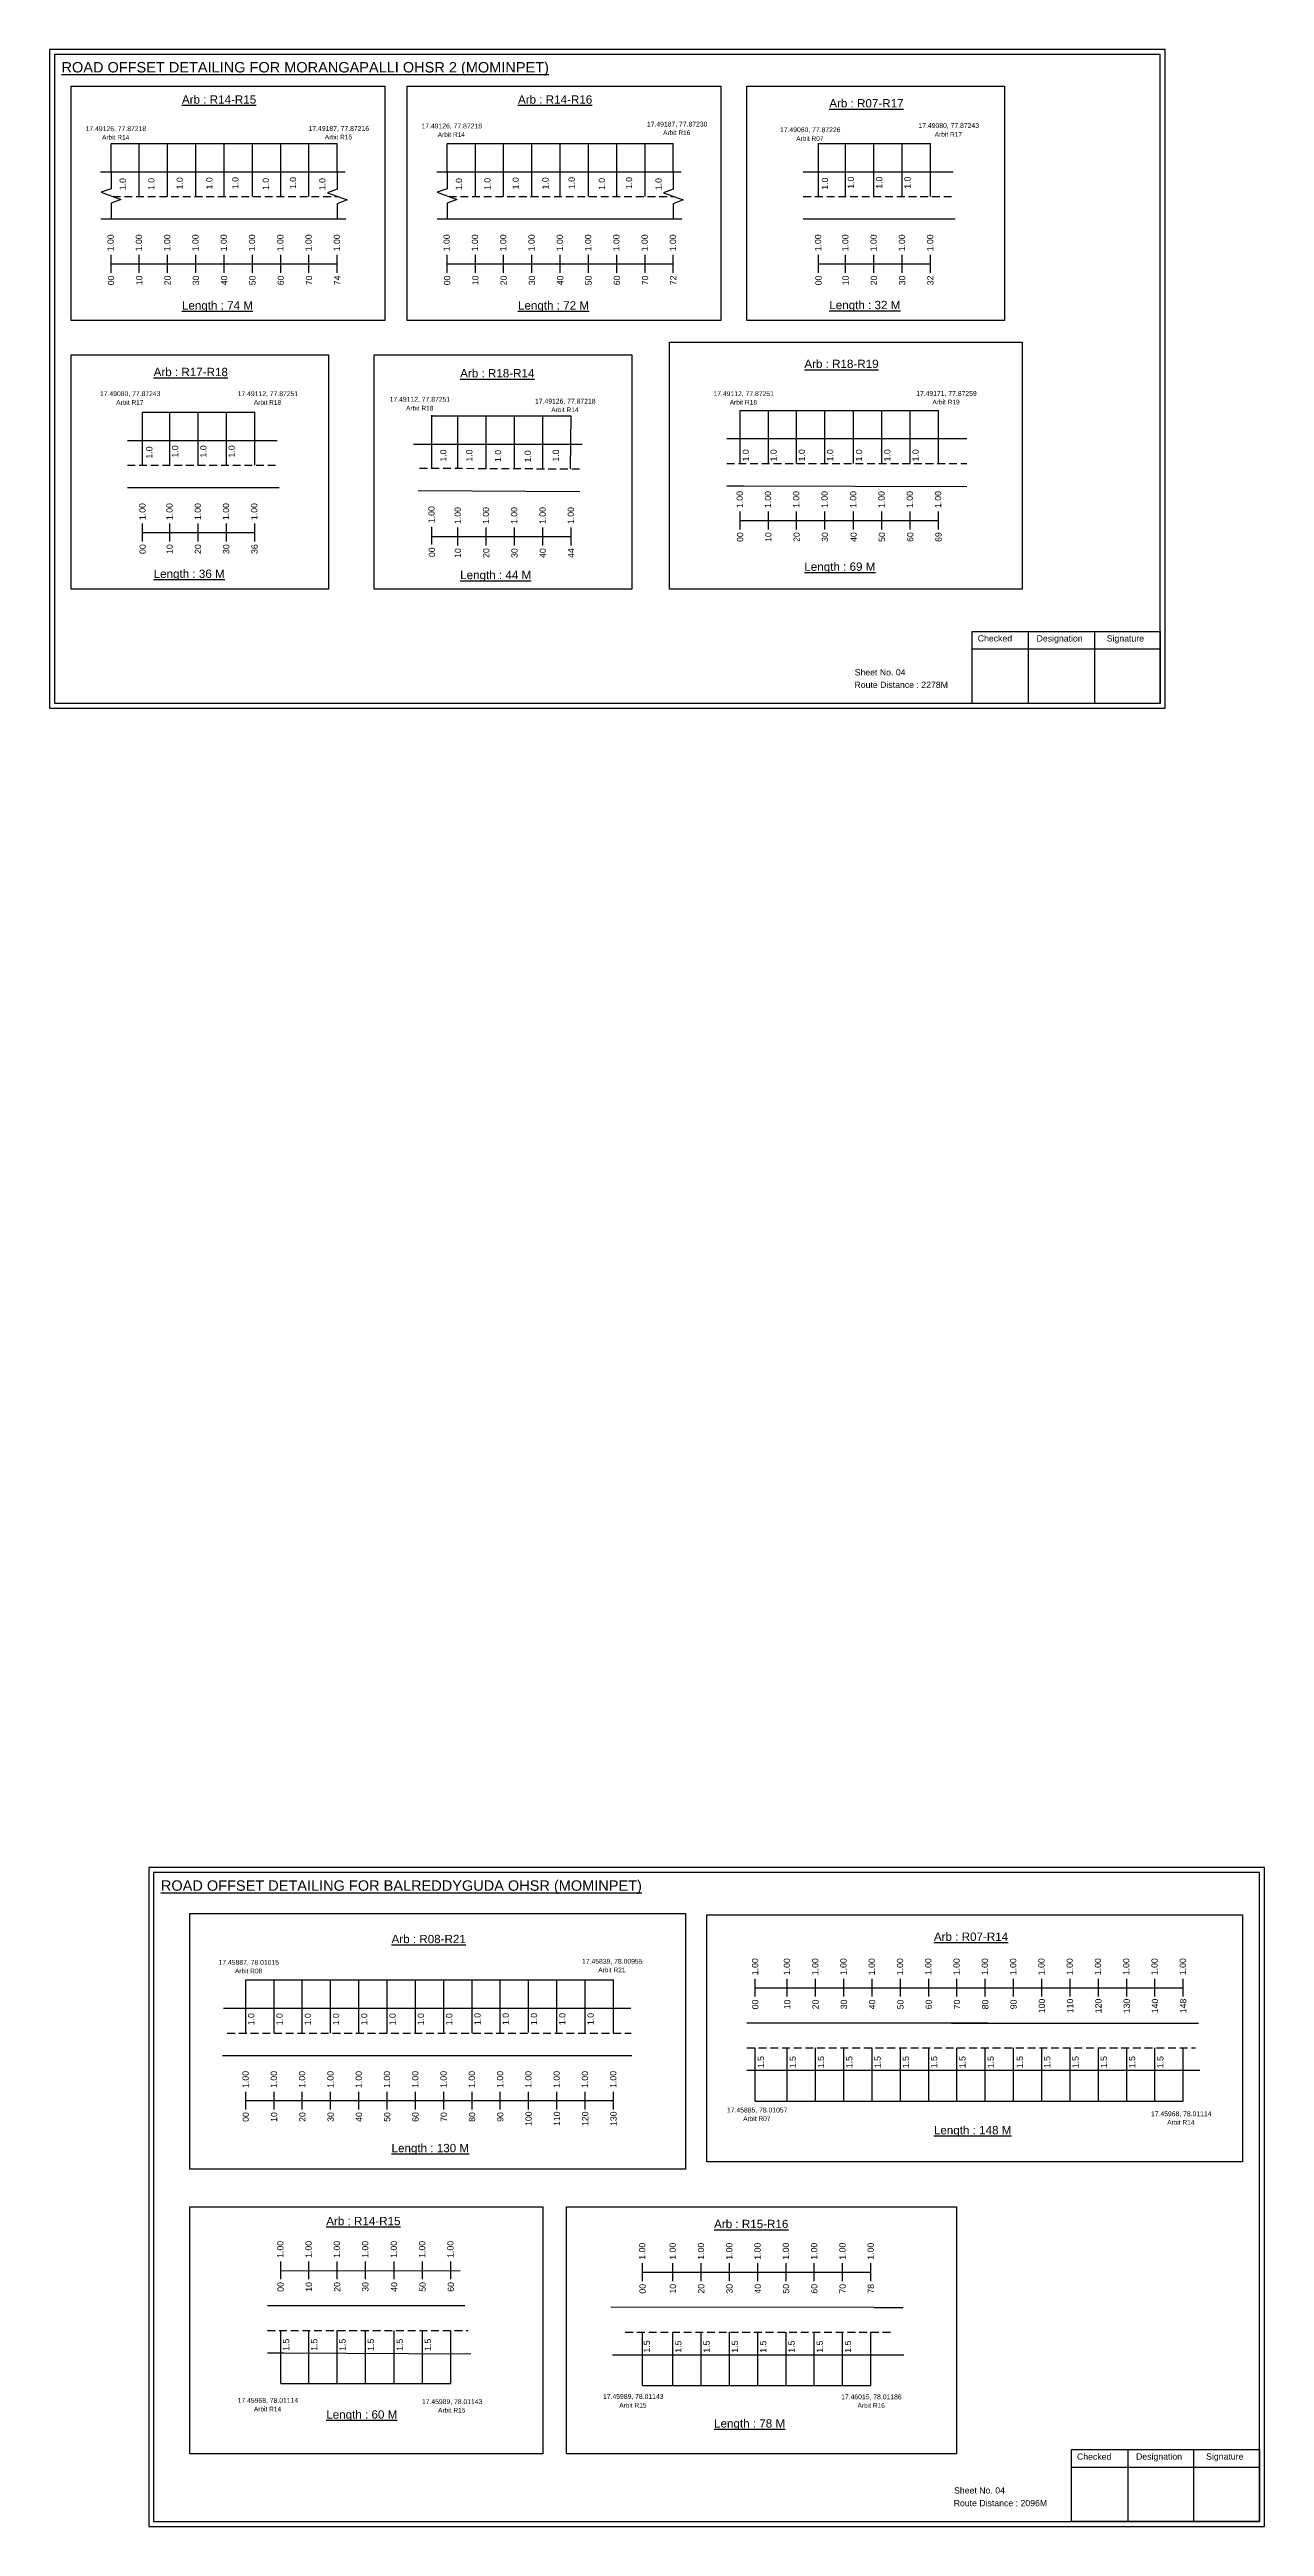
# Model space of a CAD drawing. Header units: inches. Extents: x -117 to 51867, y -12715 to 3423.
# Drawn here: x 38946 to 39530, y -3355 to -2164 of the extents above; entities that cross this region are included whole.
import ezdxf

# ---------------------------------------------------------------- set-up
doc = ezdxf.new("R2010")
doc.units = ezdxf.units.IN
doc.header["$MEASUREMENT"] = 0
doc.linetypes.add('DASHED2', pattern=[0.375, 0.25, -0.125])
for name, color, linetype in [('PDF_Geometry', 7, 'Continuous'), ('PDF_Text', 5, 'Continuous'), ('pipe', 5, 'Continuous')]:
    doc.layers.add(name, color=color, linetype=linetype)
doc.styles.add('PDF Arial', font='arial.ttf')
doc.styles.get("Standard").update_dxf_attribs({"font": 'arial.ttf'})

msp = doc.modelspace()

# ---------------------------------------------------------------- linework, layer by layer
at = {"color": 5}
for p, q in [((38975.6, -2209.3), (39084.4, -2209.3)), ((39137.2, -2209.3), (39246, -2209.3)), ((39315.8, -2209.3), (39369.6, -2209.3)), ((38990.8, -2338.5), (39044.7, -2338.5)), ((39129.9, -2340.3), (39196.8, -2340.3)), ((39278.1, -2337.7), (39373.5, -2337.7)), ((39040.4, -3092.3), (39217.2, -3092.3)), ((39285.4, -3150.5), (39491.2, -3150.5)), ((39057.2, -3286.3), (39139, -3286.3)), ((39231.2, -3287.2), (39341, -3287.2))]:
    msp.add_line(p, q, dxfattribs=at)
for p, q in [((38975.6, -2222.9), (38975.6, -2209.3)), ((38989.2, -2234.8), (38989.2, -2209.3)), ((39002.8, -2234.8), (39002.8, -2209.3)), ((39016.4, -2234.8), (39016.4, -2209.3)), ((39030, -2234.8), (39030, -2209.3)), ((39043.6, -2234.8), (39043.6, -2209.3)), ((39057.2, -2234.8), (39057.2, -2209.3)), ((39070.8, -2234.8), (39070.8, -2209.3)), ((39084.4, -2222.9), (39084.4, -2209.3)), ((39137.2, -2222.9), (39137.2, -2209.3)), ((39150.8, -2234.8), (39150.8, -2209.3)), ((39164.4, -2234.8), (39164.4, -2209.3)), ((39178, -2234.8), (39178, -2209.3)), ((39191.6, -2234.8), (39191.6, -2209.3)), ((39205.2, -2234.8), (39205.2, -2209.3)), ((39218.8, -2234.8), (39218.8, -2209.3)), ((39232.4, -2234.8), (39232.4, -2209.3)), ((39246, -2222.9), (39246, -2209.3)), ((39315.8, -2234.8), (39315.8, -2209.3)), ((39328.8, -2234.8), (39328.8, -2209.3)), ((39342.4, -2234.8), (39342.4, -2209.3)), ((39356, -2234.8), (39356, -2209.3)), ((39369.6, -2234.8), (39369.6, -2209.3)), ((38970.6, -2222.9), (39088.2, -2222.9)), ((39132.2, -2222.9), (39249.8, -2222.9)), ((39308.5, -2222.9), (39380.5, -2222.9)), ((38970.7, -2245.6), (39088.5, -2245.6)), ((39132.4, -2245.6), (39250.1, -2245.6)), ((39308.5, -2245.6), (39381.5, -2245.6)), ((38990.8, -2364), (38990.8, -2338.5)), ((39003.9, -2364), (39003.9, -2338.5)), ((39017.5, -2364), (39017.5, -2338.5)), ((39031.1, -2364), (39031.1, -2338.5)), ((39044.7, -2364), (39044.7, -2338.5)), ((39129.9, -2365.6), (39129.9, -2340)), ((39142.4, -2365.6), (39142.4, -2340.3)), ((39156, -2365.7), (39156, -2340.3)), ((39169.6, -2365.6), (39169.6, -2340.3)), ((39183.2, -2365.9), (39183.2, -2340.3)), ((39196.6, -2365.8), (39196.8, -2340.3)), ((39278.1, -2363.2), (39278.1, -2337.7)), ((39291.7, -2363.2), (39291.7, -2337.7)), ((39305.3, -2363.2), (39305.3, -2337.7)), ((39318.9, -2363.2), (39318.9, -2337.7)), ((39332.7, -2363.2), (39332.7, -2337.7)), ((39346.3, -2363.2), (39346.3, -2337.7)), ((39359.9, -2363.2), (39359.9, -2337.7)), ((39373.5, -2363.2), (39373.5, -2337.7)), ((38983.5, -2352.1), (39055.5, -2352.1)), ((39202.1, -2354), (39121.1, -2354)), ((39387.1, -2351.3), (39271.7, -2351.3)), ((38983.5, -2374.8), (39056.5, -2374.8)), ((39123.3, -2376.2), (39201.1, -2376.6)), ((39271.7, -2374), (39279.7, -2374)), ((39279.7, -2374), (39387.1, -2374.3)), ((39040.4, -3117.8), (39040.4, -3092.3)), ((39054, -3117.8), (39054, -3092.3)), ((39067.6, -3117.8), (39067.6, -3092.3)), ((39081.2, -3117.8), (39081.2, -3092.3)), ((39094.8, -3117.8), (39094.8, -3092.3)), ((39108.4, -3117.8), (39108.4, -3092.3)), ((39122, -3117.8), (39122, -3092.3)), ((39135.6, -3117.8), (39135.6, -3092.3)), ((39149.2, -3117.8), (39149.2, -3092.3)), ((39162.8, -3117.6), (39162.8, -3092.1)), ((39176.4, -3117.6), (39176.4, -3092.1)), ((39190, -3117.6), (39190, -3092.1)), ((39203.6, -3117.6), (39203.6, -3092.1)), ((39217.2, -3117.8), (39217.2, -3092.3)), ((39029.7, -3105.9), (39225.6, -3105.9)), ((39397.2, -3113.1), (39281.4, -3113.1)), ((39379.7, -3113.1), (39498.6, -3113.1)), ((39029.2, -3128.6), (39226, -3128.6)), ((39285.4, -3150.5), (39285.4, -3124.9)), ((39300.8, -3150.5), (39300.8, -3124.9)), ((39314.4, -3150.5), (39314.4, -3124.9)), ((39328, -3150.5), (39328, -3124.9)), ((39341.6, -3150.5), (39341.6, -3124.9)), ((39355.2, -3150.5), (39355.2, -3124.9)), ((39368.8, -3150.5), (39368.8, -3124.9)), ((39382.4, -3150.5), (39382.4, -3124.9)), ((39396, -3150.5), (39396, -3124.9)), ((39409.6, -3150.5), (39409.6, -3124.9)), ((39423.2, -3150.5), (39423.2, -3124.9)), ((39436.8, -3150.5), (39436.8, -3124.9)), ((39450.4, -3150.5), (39450.4, -3124.9)), ((39464, -3150.5), (39464, -3124.9)), ((39477.6, -3150.5), (39477.6, -3124.9)), ((39491.2, -3150.5), (39491.2, -3124.9)), ((39281.4, -3135.7), (39499.2, -3135.7)), ((39145.7, -3248.9), (39050.8, -3248.9)), ((39342.6, -3249.8), (39216, -3249.6)), ((39342.6, -3249.8), (39356.6, -3249.8)), ((39057.2, -3286.3), (39057.2, -3260.8)), ((39070.8, -3286.3), (39070.8, -3260.8)), ((39084.4, -3286.3), (39084.4, -3260.8)), ((39098, -3286.3), (39098, -3260.8)), ((39111.8, -3286.3), (39111.8, -3260.8)), ((39125.4, -3286.3), (39125.4, -3260.8)), ((39139, -3286.3), (39139, -3260.8)), ((39231.2, -3287.2), (39231.2, -3261.7)), ((39245.8, -3287.2), (39245.8, -3261.7)), ((39259.4, -3287.2), (39259.4, -3261.7)), ((39273, -3287.2), (39273, -3261.7)), ((39286.6, -3287.2), (39286.6, -3261.7)), ((39300.2, -3287.2), (39300.2, -3261.7)), ((39313.8, -3287.2), (39313.8, -3261.7)), ((39327.4, -3287.2), (39327.4, -3261.7)), ((39341, -3287.2), (39341, -3261.7)), ((39216.7, -3272.5), (39342.6, -3272.5)), ((39342.6, -3272.5), (39356.8, -3272.5))]:
    msp.add_line(p, q)
at = {"linetype": 'DASHED2', "ltscale": 15}
for p, q in [((38976.4, -2234.8), (39084.4, -2234.8)), ((39138, -2234.8), (39246, -2234.8)), ((39308.5, -2234.8), (39381, -2234.8)), ((38983.5, -2364), (39056, -2364)), ((39124, -2365.4), (39202.3, -2365.8)), ((39271.7, -2363.2), (39387.1, -2363.2)), ((39031.5, -3117.8), (39225.8, -3117.8)), ((39281.4, -3124.9), (39497.1, -3124.9)), ((39050.8, -3260.8), (39147.4, -3260.8)), ((39222.9, -3261.7), (39351.6, -3261.7))]:
    msp.add_line(p, q, dxfattribs=at)
at = {"color": 217, "true_color": 0x93278f}
for p, q in [((38975.6, -2271.5), (38975.6, -2262.9)), ((38975.6, -2267.2), (39084.4, -2267.2)), ((38989.2, -2271.5), (38989.2, -2262.9)), ((39002.8, -2271.5), (39002.8, -2262.9)), ((39016.4, -2271.5), (39016.4, -2262.9)), ((39030, -2271.5), (39030, -2262.9)), ((39043.6, -2271.5), (39043.6, -2262.9)), ((39057.2, -2271.5), (39057.2, -2262.9)), ((39070.8, -2271.5), (39070.8, -2262.9)), ((39084.4, -2271.5), (39084.4, -2262.9)), ((39137.2, -2271.5), (39137.2, -2262.9)), ((39137.2, -2267.2), (39246, -2267.2)), ((39150.8, -2271.5), (39150.8, -2262.9)), ((39164.4, -2271.5), (39164.4, -2262.9)), ((39178, -2271.5), (39178, -2262.9)), ((39191.6, -2271.5), (39191.6, -2262.9)), ((39205.2, -2271.5), (39205.2, -2262.9)), ((39218.8, -2271.5), (39218.8, -2262.9)), ((39232.4, -2271.5), (39232.4, -2262.9)), ((39246, -2271.5), (39246, -2262.9)), ((39315.8, -2271.5), (39315.8, -2262.9)), ((39315.8, -2267.2), (39369.6, -2267.2)), ((39328.8, -2271.5), (39328.8, -2262.9)), ((39342.4, -2271.5), (39342.4, -2262.9)), ((39356, -2271.5), (39356, -2262.9)), ((39369.6, -2271.5), (39369.6, -2262.9)), ((38990.8, -2400.7), (38990.8, -2392.1)), ((39003.9, -2400.7), (39003.9, -2392.1)), ((39017.5, -2400.7), (39017.5, -2392.1)), ((39031.1, -2400.7), (39031.1, -2392.1)), ((39044.7, -2400.7), (39044.7, -2392.1)), ((39129.9, -2402.2), (39129.9, -2393.6)), ((39278.1, -2394.9), (39278.1, -2386.3)), ((39278.1, -2390.6), (39373.5, -2390.6)), ((39291.7, -2394.9), (39291.7, -2386.3)), ((39305.3, -2394.9), (39305.3, -2386.3)), ((39318.9, -2394.9), (39318.9, -2386.3)), ((39332.7, -2394.9), (39332.7, -2386.3)), ((39346.3, -2394.9), (39346.3, -2386.3)), ((39359.9, -2394.9), (39359.9, -2386.3)), ((39373.5, -2394.9), (39373.5, -2386.3)), ((38990.8, -2396.4), (39044.7, -2396.4)), ((39129.9, -2398.3), (39196.8, -2398.3)), ((39142.4, -2402.6), (39142.4, -2394)), ((39156, -2402.6), (39156, -2394)), ((39169.6, -2402.6), (39169.6, -2394)), ((39183.2, -2402.6), (39183.2, -2394)), ((39196.8, -2402.6), (39196.8, -2394)), ((39285.4, -3100.3), (39285.4, -3091.8)), ((39285.4, -3096.1), (39491.2, -3096.1)), ((39300.8, -3100.3), (39300.8, -3091.8)), ((39314.4, -3100.3), (39314.4, -3091.8)), ((39328, -3100.3), (39328, -3091.8)), ((39341.6, -3100.3), (39341.6, -3091.8)), ((39355.2, -3100.3), (39355.2, -3091.8)), ((39368.8, -3100.3), (39368.8, -3091.8)), ((39382.4, -3100.3), (39382.4, -3091.8)), ((39396, -3100.3), (39396, -3091.8)), ((39409.6, -3100.3), (39409.6, -3091.8)), ((39423.2, -3100.3), (39423.2, -3091.8)), ((39436.8, -3100.3), (39436.8, -3091.8)), ((39450.4, -3100.3), (39450.4, -3091.8)), ((39464, -3100.3), (39464, -3091.8)), ((39477.6, -3100.3), (39477.6, -3091.8)), ((39491.2, -3100.3), (39491.2, -3091.8)), ((39040.4, -3154.5), (39040.4, -3146)), ((39040.4, -3150.3), (39217.2, -3150.2)), ((39054, -3154.5), (39054, -3146)), ((39067.6, -3154.5), (39067.6, -3146)), ((39081.2, -3154.5), (39081.2, -3146)), ((39094.8, -3154.5), (39094.8, -3146)), ((39108.4, -3154.5), (39108.4, -3146)), ((39122, -3154.5), (39122, -3146)), ((39135.6, -3154.5), (39135.6, -3146)), ((39149.2, -3154.5), (39149.2, -3146)), ((39162.8, -3154.5), (39162.8, -3146)), ((39176.4, -3154.5), (39176.4, -3146)), ((39190, -3154.5), (39190, -3146)), ((39203.6, -3154.5), (39203.6, -3146)), ((39217.2, -3154.5), (39217.2, -3146)), ((39057.2, -3236.2), (39057.2, -3227.6)), ((39057.2, -3231.9), (39143.5, -3232.2)), ((39070.8, -3236.2), (39070.8, -3227.6)), ((39084.4, -3236.2), (39084.4, -3227.6)), ((39098, -3236.2), (39098, -3227.6)), ((39111.8, -3236.2), (39111.8, -3227.6)), ((39125.4, -3236.2), (39125.4, -3227.6)), ((39139, -3236.2), (39139, -3227.6)), ((39231.2, -3237.1), (39231.2, -3228.5)), ((39231.2, -3232.8), (39341, -3232.8)), ((39245.8, -3237.1), (39245.8, -3228.5)), ((39259.4, -3237.1), (39259.4, -3228.5)), ((39273, -3237.1), (39273, -3228.5)), ((39286.6, -3237.1), (39286.6, -3228.5)), ((39300.2, -3237.1), (39300.2, -3228.5)), ((39313.8, -3237.1), (39313.8, -3228.5)), ((39327.4, -3237.1), (39327.4, -3228.5)), ((39341, -3237.1), (39341, -3228.5))]:
    msp.add_line(p, q, dxfattribs=at)
for points in [[(38956.4, -2181.8), (39107.2, -2181.8), (39107.2, -2294.5), (38956.4, -2294.5)], [(39118, -2181.8), (39268.8, -2181.8), (39268.8, -2294.5), (39118, -2294.5)], [(39281.3, -2181.8), (39405.2, -2181.8), (39405.2, -2294.5), (39281.3, -2294.5)], [(39244.2, -2304.8), (39413.8, -2304.8), (39413.8, -2423.7), (39244.2, -2423.7)], [(38956.4, -2311), (39080.2, -2311), (39080.2, -2423.7), (38956.4, -2423.7)], [(39102.2, -2311), (39226, -2311), (39226, -2423.7), (39102.2, -2423.7)], [(39262.1, -3061), (39519.7, -3061), (39519.7, -3179.8), (39262.1, -3179.8)], [(39013.5, -3201.3), (39183.2, -3201.3), (39183.2, -3320.1), (39013.5, -3320.1)], [(39194.6, -3201.3), (39382.2, -3201.3), (39382.2, -3320.1), (39194.6, -3320.1)]]:
    msp.add_lwpolyline(points, close=True)
at = {"linetype": 'Continuous'}
for points in [[(38975.6, -2222.6), (38975.6, -2231.1), (38970.8, -2232.8), (38980.3, -2236.2), (38975.6, -2238), (38975.6, -2245.3)], [(39084.4, -2222.9), (39084.4, -2231.3), (39079.7, -2233.1), (39089.1, -2236.5), (39084.4, -2238.3), (39084.4, -2245.6)], [(39137.2, -2222.6), (39137.2, -2231.1), (39132.5, -2232.8), (39141.9, -2236.2), (39137.2, -2238), (39137.2, -2245.3)], [(39246, -2222.9), (39246, -2231.3), (39241.3, -2233.1), (39250.8, -2236.5), (39246, -2238.3), (39246, -2245.6)]]:
    msp.add_lwpolyline(points, dxfattribs=at)
msp.add_lwpolyline([(39050.8, -3271.6), (39058.8, -3271.6), (39148.7, -3272.1)])
at = {"layer": 'PDF_Geometry'}
for points in [[(38946, -2164.2), (38946, -2480.9), (39482.5, -2480.9), (39482.5, -2164.2)], [(38948.4, -2166.5), (38948.4, -2478.5), (39480.1, -2478.5), (39480.1, -2166.5)], [(38993.8, -3038.3), (38993.8, -3355), (39530.3, -3355), (39530.3, -3038.3)], [(38996.1, -3040.7), (38996.1, -3352.6), (39527.8, -3352.6), (39527.8, -3040.7)]]:
    msp.add_lwpolyline(points, close=True, dxfattribs=at)
at = {"layer": 'PDF_Geometry', "color": 242, "true_color": 0xcc1f26}
for points in [[(39480.1, -2478.6), (39389.7, -2478.6), (39389.7, -2443.9), (39480.1, -2443.9)], [(39527.8, -3352.7), (39437.5, -3352.7), (39437.5, -3318.1), (39527.8, -3318.1)]]:
    msp.add_lwpolyline(points, close=True, dxfattribs=at)
for points in [[(39389.7, -2452.3), (39480.1, -2452.3)], [(39416.7, -2443.9), (39416.7, -2478.6)], [(39448.5, -2443.9), (39448.5, -2478.6)], [(39464.5, -3318.1), (39464.5, -3352.7)], [(39496.2, -3318.1), (39496.2, -3352.7)], [(39437.5, -3326.5), (39527.8, -3326.5)]]:
    msp.add_lwpolyline(points, dxfattribs=at)
at = {"layer": 'pipe', "color": 0}
msp.add_lwpolyline([(39013.5, -3060.4), (39251.9, -3060.4), (39251.9, -3183.3), (39013.5, -3183.3)], close=True, dxfattribs=at)

# ---------------------------------------------------------------- texts
at = {"color": 242, "true_color": 0xcd2027}
for s, height, p in [('%%UROAD OFFSET DETAILING FOR MORANGAPALLI OHSR 2 (MOMINPET)', 5, (38951.8, -2175.2)), ('%%UArb : R14-R15', 4, (39009.7, -2190.2)), ('%%UArb : R14-R16', 4, (39171.3, -2190.2)), ('%%UArb : R07-R17', 4, (39321, -2192)), ('%%ULength : 74 M', 4, (39009.7, -2289.2)), ('%%ULength : 72 M', 4, (39171.3, -2289.2)), ('%%ULength : 32 M', 4, (39321, -2289)), ('%%UArb : R17-R18', 4, (38996.1, -2321.2)), ('%%UArb : R18-R14', 4, (39143.5, -2321.8)), ('%%UArb : R18-R19', 4, (39309, -2317.3)), ('%%ULength : 36 M', 4, (38996.1, -2418.2)), ('%%ULength : 44 M', 4, (39143.5, -2418.8)), ('%%ULength : 69 M', 4, (39309, -2414.8)), ('%%UROAD OFFSET DETAILING FOR BALREDDYGUDA OHSR (MOMINPET)', 5, (38999.6, -3049.4)), ('%%UArb : R08-R21', 4, (39110.5, -3074.6)), ('%%UArb : R07-R14', 4, (39371.3, -3073.5)), ('%%ULength : 148 M', 4, (39371.3, -3166.5)), ('%%ULength : 130 M', 4, (39110.5, -3175.1)), ('%%UArb : R14-R15', 4, (39079.1, -3210.2)), ('%%UArb : R15-R16', 4, (39265.6, -3211.6)), ('%%ULength : 60 M', 4, (39079.1, -3303.2)), ('%%ULength : 78 M', 4, (39265.6, -3307.5))]:
    msp.add_text(s, height=height, dxfattribs=at).set_placement(p)
at = {"color": 5}
for s, height, p in [('17.49126, 77.87218', 2.34, (38963.4, -2203.4)), ('17.49187, 77.87216', 2.34, (39070.6, -2203.3)), ('17.49126, 77.87218', 2.34, (39124.9, -2202.1)), ('17.49187, 77.87230', 2.34, (39233.3, -2201.2)), ('Arbit R16', 2.25, (39241.1, -2205.3)), ('17.49060, 77.87226', 2.34, (39297.3, -2203.9)), ('17.49080, 77.87243', 2.34, (39363.9, -2201.9)), ('Arbit R14', 2.25, (38971.3, -2207.5)), ('Arbit R15', 2.25, (39078.4, -2207.4)), ('Arbit R14', 2.25, (39132.7, -2206.2)), ('Arbit R07', 2.25, (39305.1, -2208.1)), ('Arbit R17', 2.25, (39371.7, -2206.1)), ('17.49080, 77.87243', 2.34, (38970.3, -2330.8)), ('Arbit R17', 2.25, (38978.1, -2335)), ('17.49112, 77.87251', 2.34, (39036.5, -2330.8)), ('Arbit R18', 2.25, (39044.3, -2335)), ('17.49112, 77.87251', 2.34, (39109.6, -2333.5)), ('17.49126, 77.87218', 2.34, (39179.5, -2334.4)), ('17.49112, 77.87251', 2.34, (39265.3, -2330.8)), ('Arbit R18', 2.25, (39273.1, -2334.9)), ('17.49171, 77.87259', 2.34, (39362.8, -2330.7)), ('Arbit R19', 2.25, (39370.6, -2334.8)), ('Arbit R18', 2.25, (39117.5, -2337.7)), ('Arbit R14', 2.25, (39187.3, -2338.5)), ('17.45887, 78.01015', 2.34, (39027.3, -3085)), ('17.45839, 78.00955', 2.34, (39202.1, -3084.5)), ('Arbit R08', 2.25, (39035.2, -3089.1)), ('Arbit R21', 2.25, (39209.9, -3088.6)), ('17.45885, 78.01057', 2.34, (39271.8, -3156)), ('17.45968, 78.01114', 2.34, (39475.7, -3157.8)), ('Arbit R07', 2.25, (39279.6, -3160.1)), ('Arbit R14', 2.25, (39483.5, -3161.9)), ('17.45968, 78.01114', 2.34, (39036.5, -3295.6)), ('Arbit R14', 2.25, (39044.3, -3299.7)), ('17.45989, 78.01143', 2.34, (39125.1, -3296.2)), ('Arbit R15', 2.25, (39132.9, -3300.3)), ('17.45989, 78.01143', 2.34, (39212.2, -3293.7)), ('Arbit R15', 2.25, (39220, -3297.9)), ('17.46015, 78.01186', 2.34, (39326.7, -3293.9)), ('Arbit R16', 2.25, (39334.6, -3298))]:
    msp.add_text(s, height=height, dxfattribs=at).set_placement(p)
for s, p in [('1.0', (38982.7, -2231.8)), ('1.0', (38996.5, -2231.7)), ('1.0', (39010.1, -2231.4)), ('1.0', (39024.4, -2231.4)), ('1.0', (39036.9, -2231.3)), ('1.0', (39051.5, -2231.7)), ('1.0', (39064.6, -2231.3)), ('1.0', (39078.7, -2231.8)), ('1.0', (39144.4, -2231.8)), ('1.0', (39158.1, -2231.7)), ('1.0', (39171.7, -2231.4)), ('1.0', (39186, -2231.4)), ('1.0', (39198.6, -2231.3)), ('1.0', (39213.1, -2231.7)), ('1.0', (39226.2, -2231.3)), ('1.0', (39240.4, -2231.8)), ('1.0', (39320.4, -2231.6)), ('1.0', (39332.9, -2231.1)), ('1.0', (39346.5, -2231.1)), ('1.0', (39360.1, -2231.1)), ('1.0', (38995.5, -2360.8)), ('1.0', (39007.9, -2360.3)), ('1.0', (39021.5, -2360.3)), ('1.0', (39035.1, -2360.3)), ('1.0', (39136.9, -2362.3)), ('1.0', (39149.4, -2362.3)), ('1.0', (39163.2, -2362.5)), ('1.0', (39177.5, -2362.7)), ('1.0', (39191, -2362.3)), ('1.0', (39282.3, -2362.2)), ('1.0', (39295.7, -2362.2)), ('1.0', (39309.3, -2362.2)), ('1.0', (39322.9, -2362.2)), ('1.0', (39336.8, -2362.2)), ('1.0', (39350.4, -2362.2)), ('1.0', (39364, -2362.2)), ('1.0', (39044.5, -3114.1)), ('1.0', (39058.1, -3114.1)), ('1.0', (39071.7, -3114.1)), ('1.0', (39085.3, -3114.1)), ('1.0', (39098.9, -3114.1)), ('1.0', (39112.5, -3114.1)), ('1.0', (39126.1, -3114.1)), ('1.0', (39139.7, -3114.1)), ('1.0', (39153.3, -3114)), ('1.0', (39166.9, -3114)), ('1.0', (39180.5, -3114)), ('1.0', (39194.1, -3114)), ('1.0', (39207.7, -3114)), ('1.5', (39289.6, -3134.7)), ('1.5', (39304.9, -3134.7)), ('1.5', (39318.5, -3134.7)), ('1.5', (39332.1, -3134.7)), ('1.5', (39345.7, -3134.7)), ('1.5', (39359.3, -3134.7)), ('1.5', (39372.9, -3134.7)), ('1.5', (39386.5, -3134.7)), ('1.5', (39400.1, -3134.7)), ('1.5', (39414.1, -3134.7)), ('1.5', (39427.3, -3134.7)), ('1.5', (39440.9, -3134.7)), ('1.5', (39454.5, -3134.7)), ('1.5', (39468.1, -3134.7)), ('1.5', (39481.7, -3134.7)), ('1.5', (39061.3, -3270.6)), ('1.5', (39074.8, -3270.6)), ('1.5', (39088.4, -3270.6)), ('1.5', (39102, -3270.6)), ('1.5', (39115.9, -3270.6)), ('1.5', (39129.5, -3270.6)), ('1.5', (39234.8, -3271.4)), ('1.5', (39249.9, -3271.5)), ('1.5', (39263.5, -3271.5)), ('1.5', (39277.1, -3271.5)), ('1.5', (39290.7, -3271.5)), ('1.5', (39304.3, -3271.5)), ('1.5', (39317.9, -3271.5)), ('1.5', (39331.5, -3271.5))]:
    msp.add_text(s, height=3, rotation=90).set_placement(p)
at = {"color": 217, "true_color": 0x93278f}
for s, p in [('1.00', (38976.9, -2261.2)), ('1.00', (38990.5, -2261.2)), ('1.00', (39004.1, -2261.2)), ('1.00', (39017.7, -2261.2)), ('1.00', (39031.3, -2261.2)), ('1.00', (39044.9, -2261.2)), ('1.00', (39058.5, -2261.2)), ('1.00', (39072.1, -2261.2)), ('1.00', (39085.7, -2261.2)), ('1.00', (39138.5, -2261.2)), ('1.00', (39152.1, -2261.2)), ('1.00', (39165.7, -2261.2)), ('1.00', (39179.3, -2261.2)), ('1.00', (39192.9, -2261.2)), ('1.00', (39206.5, -2261.2)), ('1.00', (39220.1, -2261.2)), ('1.00', (39233.7, -2261.2)), ('1.00', (39247.3, -2261.2)), ('1.00', (39317.1, -2261.2)), ('1.00', (39330.2, -2261.2)), ('1.00', (39343.8, -2261.2)), ('1.00', (39357.4, -2261.2)), ('1.00', (39371, -2261.2)), ('00', (38977.1, -2277.5)), ('10', (38990.7, -2277.5)), ('20', (39004.3, -2277.5)), ('30', (39017.9, -2277.5)), ('40', (39031.5, -2277.5)), ('50', (39045.1, -2277.5)), ('60', (39058.7, -2277.5)), ('70', (39072.3, -2277.5)), ('74', (39085.9, -2277.5)), ('00', (39138.7, -2277.5)), ('10', (39152.3, -2277.5)), ('20', (39165.9, -2277.5)), ('30', (39179.5, -2277.5)), ('40', (39193.1, -2277.5)), ('50', (39206.7, -2277.5)), ('60', (39220.3, -2277.5)), ('70', (39233.9, -2277.5)), ('72', (39247.5, -2277.5)), ('00', (39317.3, -2277.5)), ('10', (39330.3, -2277.5)), ('20', (39343.9, -2277.5)), ('30', (39357.5, -2277.5)), ('32', (39371.1, -2277.5)), ('1.00', (39279.4, -2384.6)), ('1.00', (39293, -2384.6)), ('1.00', (39306.6, -2384.6)), ('1.00', (39320.2, -2384.6)), ('1.00', (39334, -2384.6)), ('1.00', (39347.6, -2384.6)), ('1.00', (39361.2, -2384.6)), ('1.00', (39374.8, -2384.6)), ('1.00', (38992.2, -2390.4)), ('1.00', (39005.2, -2390.4)), ('1.00', (39018.8, -2390.4)), ('1.00', (39032.4, -2390.4)), ('1.00', (39046, -2390.4)), ('1.00', (39131.2, -2391.9)), ('1.00', (39143.8, -2392.3)), ('1.00', (39157.4, -2392.3)), ('1.00', (39171, -2392.3)), ('1.00', (39184.6, -2392.3)), ('1.00', (39198.2, -2392.3)), ('00', (38992.3, -2406.7)), ('10', (39005.3, -2406.7)), ('20', (39018.9, -2406.7)), ('30', (39032.5, -2406.7)), ('36', (39046.1, -2406.7)), ('00', (39131.4, -2408.2)), ('10', (39143.9, -2408.6)), ('20', (39157.5, -2408.6)), ('30', (39171.1, -2408.6)), ('40', (39184.7, -2408.6)), ('44', (39198.3, -2408.6)), ('00', (39279.6, -2400.9)), ('10', (39293.2, -2400.9)), ('20', (39306.8, -2400.9)), ('30', (39320.4, -2400.9)), ('40', (39334.2, -2400.9)), ('50', (39347.8, -2400.9)), ('60', (39361.4, -2400.9)), ('69', (39375, -2400.9)), ('1.00', (39286.8, -3090)), ('1.00', (39302.1, -3090)), ('1.00', (39315.7, -3090)), ('1.00', (39329.3, -3090)), ('1.00', (39342.9, -3090)), ('1.00', (39356.5, -3090)), ('1.00', (39370.1, -3090)), ('1.00', (39383.7, -3090)), ('1.00', (39397.3, -3090)), ('1.00', (39410.9, -3090)), ('1.00', (39424.5, -3090)), ('1.00', (39438.1, -3090)), ('1.00', (39451.7, -3090)), ('1.00', (39465.3, -3090)), ('1.00', (39478.9, -3090)), ('1.00', (39492.5, -3090)), ('00', (39286.9, -3106.4)), ('10', (39302.3, -3106.4)), ('20', (39315.9, -3106.4)), ('30', (39329.5, -3106.4)), ('40', (39343.1, -3106.4)), ('50', (39356.7, -3106.4)), ('60', (39370.3, -3106.4)), ('70', (39383.9, -3106.4)), ('80', (39397.5, -3106.4)), ('90', (39411.1, -3106.4)), ('100', (39424.7, -3108.3)), ('110', (39438.3, -3108.3)), ('120', (39451.9, -3108.3)), ('130', (39465.5, -3108.3)), ('140', (39479.1, -3108.3)), ('148', (39492.7, -3108.3)), ('1.00', (39041.8, -3144.2)), ('1.00', (39055.4, -3144.2)), ('1.00', (39069, -3144.2)), ('1.00', (39082.6, -3144.2)), ('1.00', (39096.2, -3144.2)), ('1.00', (39109.8, -3144.2)), ('1.00', (39123.4, -3144.2)), ('1.00', (39137, -3144.2)), ('1.00', (39150.6, -3144.2)), ('1.00', (39164.2, -3144.2)), ('1.00', (39177.8, -3144.2)), ('1.00', (39191.4, -3144.2)), ('1.00', (39205, -3144.2)), ('1.00', (39218.6, -3144.2)), ('100', (39177.9, -3162.5)), ('110', (39191.5, -3162.5)), ('120', (39205.1, -3162.5)), ('130', (39218.7, -3162.5)), ('00', (39041.9, -3160.5)), ('10', (39055.5, -3160.5)), ('20', (39069.1, -3160.5)), ('30', (39082.7, -3160.5)), ('40', (39096.3, -3160.5)), ('50', (39109.9, -3160.5)), ('60', (39123.5, -3160.5)), ('70', (39137.1, -3160.5)), ('80', (39150.7, -3160.5)), ('90', (39164.3, -3160.5)), ('1.00', (39058.5, -3225.9)), ('1.00', (39072.1, -3225.9)), ('1.00', (39085.7, -3225.9)), ('1.00', (39099.3, -3225.9)), ('1.00', (39113.1, -3225.9)), ('1.00', (39126.7, -3225.9)), ('1.00', (39140.3, -3225.9)), ('1.00', (39232.5, -3226.8)), ('1.00', (39247.2, -3226.8)), ('1.00', (39260.8, -3226.8)), ('1.00', (39274.4, -3226.8)), ('1.00', (39288, -3226.8)), ('1.00', (39301.6, -3226.8)), ('1.00', (39315.2, -3226.8)), ('1.00', (39328.8, -3226.8)), ('1.00', (39342.4, -3226.8)), ('00', (39058.6, -3242.2)), ('10', (39072.2, -3242.2)), ('20', (39085.8, -3242.2)), ('30', (39099.4, -3242.2)), ('40', (39113.3, -3242.2)), ('50', (39126.9, -3242.2)), ('60', (39140.5, -3242.2)), ('00', (39232.7, -3243.1)), ('10', (39247.3, -3243.1)), ('20', (39260.9, -3243.1)), ('30', (39274.5, -3243.1)), ('40', (39288.1, -3243.1)), ('50', (39301.7, -3243.1)), ('60', (39315.3, -3243.1)), ('70', (39328.9, -3243.1)), ('78', (39342.5, -3243.1))]:
    msp.add_text(s, height=3, rotation=90, dxfattribs=at).set_placement(p)
for s, p in [('Sheet No. 04', (39333.2, -2465.1)), ('Route Distance : 2278M', (39333.1, -2471.1)), ('Sheet No. 04', (39381, -3339.2)), ('Route Distance : 2096M', (39380.8, -3345.3))]:
    msp.add_text(s, height=3).set_placement(p)
at = {"layer": 'PDF_Text', "color": 7, "attachment_point": 7, "style": 'PDF Arial'}
for s, insert, char_height in [('Checked', (39392.4, -2448.8), 3), ('Designation', (39420.7, -2449.7), 3.001), ('Signature', (39454.4, -2449.7), 3), ('Checked', (39440.1, -3323), 3), ('Designation', (39468.5, -3323.8), 3.001), ('Signature', (39502.2, -3323.8), 3)]:
    msp.add_mtext(s, dxfattribs=dict(at, insert=insert, char_height=char_height))

doc.saveas('drawing.dxf')
